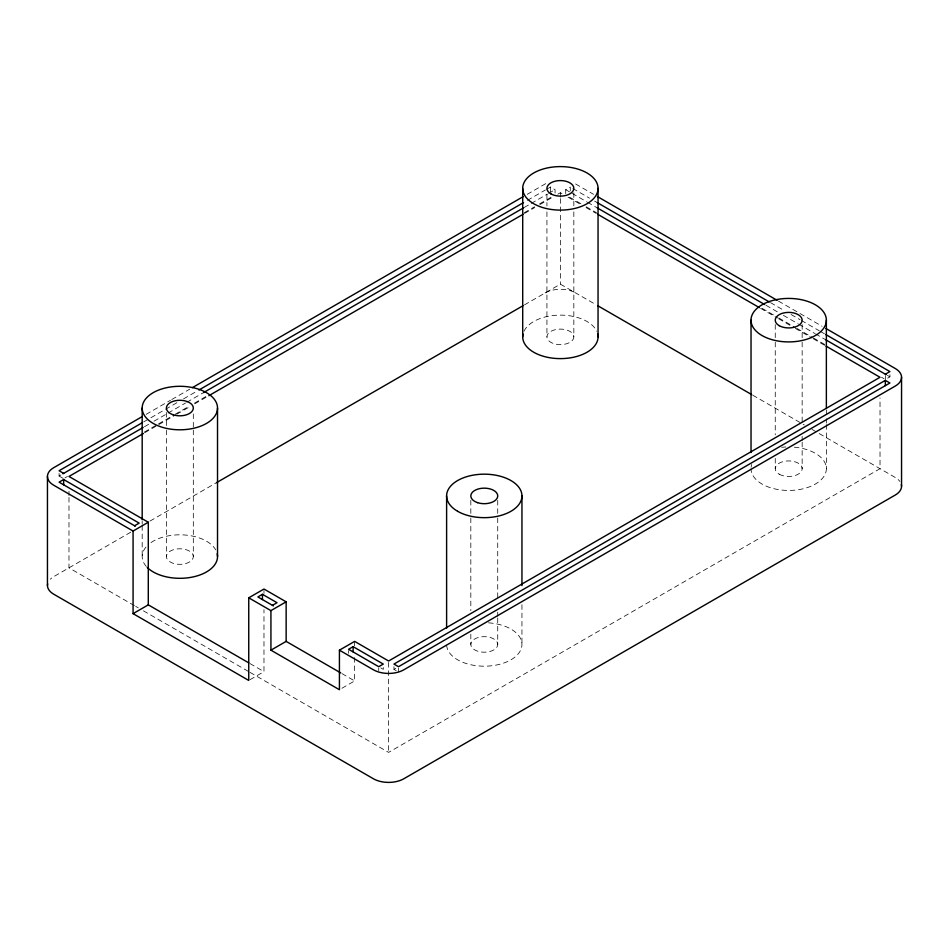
<?xml version="1.0" encoding="UTF-8"?>
<svg xmlns="http://www.w3.org/2000/svg" width="949" height="949" viewBox="0 0 949 949"><rect width="100%" height="100%" fill="white"/><g stroke="black" fill="none" stroke-linecap="round" stroke-linejoin="round"><path stroke-width="0.71" stroke-dasharray="4.75 3.56" d="M146.134 414.333L170.512 400.264M171.793 399.517L189.753 389.149M527.205 194.331L545.165 183.964A21.53 12.432 0 0 1 547.276 182.884M143.762 421.854L164.296 410.004M165.577 409.256L178.4 401.854M183.537 398.888L197.653 390.739M527.395 200.369L545.355 190.002M546.636 189.254L550.491 187.036L555.058 189.67L555.058 194.948M59.087 473.385L59.087 476.018L61.649 474.536M144.485 426.718L149.61 423.752M154.023 421.202L167.57 413.384M168.139 413.052L185.541 403.005M186.823 402.269L202.778 393.052M524.263 207.451L530.681 203.738M531.238 203.418L547.359 194.118M548.641 193.371L555.058 189.67M64.935 477.916L67.498 476.434M144.485 431.985L157.309 424.583M158.59 423.835L173.987 414.95M175.268 414.203L189.385 406.065M194.521 403.1L207.345 395.686M524.263 212.718L534.524 206.799M539.661 203.833L551.203 197.167M144.675 432.756L157.51 425.342M158.791 424.606L175.47 414.974M176.751 414.238L189.586 406.824M194.711 403.859L207.546 396.457M524.453 213.489L534.726 207.558M539.851 204.593L552.686 197.19M557.822 194.225L560.385 192.742L562.947 194.225M565.711 193.62L565.711 189.67L570.278 187.036L570.278 192.303L586.968 201.935M130.737 532.199L53.749 576.636A21.53 12.432 0 0 0 50.333 579.21M149.978 521.084L216.526 482.661M524.453 304.878L560.385 284.142L596.328 304.89M250.014 679.698L263.976 671.643L263.976 609.685M341.96 688.25L354.641 680.931L354.641 657.491M887.635 378.165L889.913 376.848L889.913 374.214M393.942 666.708L393.942 669.353L396.516 667.871M249.978 672.355L388.616 752.391L880.02 468.687L880.02 397.928M575.604 183.964L593.576 194.331M778.429 301.058L822.071 326.254M572.84 188.519L589.531 198.151M594.667 201.117L597.229 202.6M770.529 302.648L784.657 310.798M791.075 314.51L800.054 319.694M801.347 320.442L819.319 330.81M820.6 331.557L824.444 333.775M565.711 189.67L569.566 191.888M587.538 202.267L597.229 207.867M765.962 305.281L778.809 312.696M783.376 315.341L798.062 323.811M798.773 324.226L814.752 333.455M815.464 333.858L825.013 339.374M887.351 375.365L889.913 376.848M569.566 197.167L581.12 203.833M586.245 206.799L596.518 212.73M762.118 308.342L777.516 317.227M778.809 317.974L795.487 327.607M796.78 328.342L812.178 337.239M813.459 337.986L825.013 344.653M881.502 377.263L884.065 378.746M568.083 197.19L580.918 204.604M586.055 207.57L596.328 213.501M760.635 308.366L777.326 317.998M778.607 318.734L794.016 327.63M795.298 328.378L811.988 338.01M813.269 338.746L824.823 345.424M752.759 395.199L804.289 424.95M811.988 429.399L895.251 477.466A21.53 12.432 0 0 1 899.913 481.499M59.087 476.018L63.654 478.652L63.654 476.018M393.942 669.353L396.231 670.67M380.774 667.894L383.289 669.353L383.289 666.708M341.96 673.6L354.641 680.931M249.99 663.565L263.976 671.643M134.45 605.652L68.98 567.846L68.98 497.098M135.731 606.387L138.293 607.87M143.429 610.836L248.697 671.607M885.346 375.531L885.346 379.481M826.365 409.861L826.365 417.216M826.365 418.687L826.365 423.1M826.365 424.571L826.365 468.687M802.154 324.582L802.154 340.75M802.154 342.221L802.154 423.1M802.154 436.338L802.154 440.739M802.154 442.21L802.154 468.687M775.25 324.582L775.25 340.75M775.25 342.221L775.25 434.867M775.25 458.391L775.25 468.687M573.837 192.766L573.837 205.992M573.837 211.876L573.837 336.871A13.452 7.77 0 0 1 553.658 343.597A13.452 7.77 0 0 1 553.658 330.145A13.452 7.77 0 0 1 573.837 336.871M560.385 192.742L560.385 197.167M560.385 198.638L560.385 284.142M550.491 187.036L550.491 192.303M546.932 194.237L546.932 205.992M546.932 211.876L546.932 336.871M521.95 604.738L521.95 644.442M497.727 500.337L497.727 516.505M497.727 517.976L497.727 598.855M497.727 612.093L497.727 616.494M497.727 617.965L497.727 644.442A13.452 7.77 0 0 1 477.549 651.168A13.452 7.77 0 0 1 477.549 637.716A13.452 7.77 0 0 1 497.727 644.442M470.823 500.337L470.823 516.505M470.823 517.976L470.823 610.622M470.823 634.146L470.823 644.442M398.509 668.025L398.509 671.987M388.616 662.473L388.616 752.391M378.722 668.025L378.722 670.67M354.641 641.382L354.641 645.783M348.556 650.611L348.556 653.244M263.976 590.515L263.976 593.457M193.311 413.93L193.311 428.628M193.311 430.099L193.311 556.565A13.452 7.77 0 0 1 173.133 563.291A13.452 7.77 0 0 1 173.133 549.839A13.452 7.77 0 0 1 193.311 556.565M166.407 412.459L166.407 428.628M166.407 430.099L166.407 556.565M142.184 521.274L142.184 524.216M142.184 525.687L142.184 556.565M68.98 491.202L68.98 495.615M488.486 622.829A37.675 21.744 0 0 1 521.843 646.067A37.675 21.744 0 0 1 482.875 666.174A37.675 21.744 0 0 1 446.611 644.442M146.3 566.434A37.675 21.744 0 0 1 147.237 545.687M151.01 542.579A37.675 21.744 0 0 1 187.06 535.212A37.675 21.744 0 0 1 215.684 549.851M524.002 331.237A37.675 21.744 0 0 1 560.385 315.115A37.675 21.744 0 0 1 596.767 331.237M794.313 447.181A37.675 21.744 0 0 1 826.176 470.846A37.675 21.744 0 0 1 786.816 490.408A37.675 21.744 0 0 1 751.027 468.687M751.11 467.264A37.675 21.744 0 0 1 751.75 464.429M781.679 447.311A37.675 21.744 0 0 1 785.891 446.991M545.165 292.933A21.53 12.432 0 0 1 575.604 292.933M779.188 474.18A13.452 7.77 0 0 0 801.691 470.692A13.452 7.77 0 0 0 785.214 461.178A13.452 7.77 0 0 0 779.188 474.18"/><path stroke-width="1.42" d="M142.291 416.552L53.749 467.667A21.53 12.432 0 0 0 53.749 485.247L133.074 531.037L148.293 522.247L148.293 604.857L248.721 662.841M192.327 387.667L523.35 196.55M142.48 422.59L59.087 470.74L63.654 473.385M198.934 390.003L523.54 202.588M62.931 473.8L143.192 427.453M203.501 392.637L523.54 207.867M134.592 525.77L139.159 523.124L63.654 479.53L59.087 482.163L135.316 526.185M143.394 433.491L68.98 476.457L148.293 522.247M208.827 395.709L523.172 214.225M216.526 482.661L523.172 305.625M133.074 531.037L133.074 613.647L148.293 604.857M133.074 613.647L248.745 680.433L248.745 597.823L263.976 589.032L286.147 601.832L286.147 641.382L340.691 672.877M272.446 605.355L277.013 602.722L262.446 594.311L257.879 596.945L273.371 605.889M248.745 597.823L270.928 610.622L286.147 601.832M270.928 610.622L270.928 650.172L286.147 641.382M270.928 650.172L339.422 689.721L339.422 650.172L354.641 641.382L388.616 661.002L880.02 377.287L826.105 346.16M353.111 646.66L348.556 649.294L378.722 666.708L383.289 664.075L353.111 646.66L353.111 651.927M885.346 374.214L889.913 371.581L825.737 334.522M885.346 380.359L393.942 664.075L398.509 666.708L889.913 383.005L885.346 380.359L885.346 385.638M597.431 196.562L777.148 300.311M825.927 328.484L895.251 368.497A21.53 12.432 0 0 1 895.251 386.077L403.835 669.792A21.53 12.432 0 0 1 373.396 669.792L339.422 650.172M597.229 202.6L769.248 301.912M597.229 207.867L764.68 304.546M825.737 339.789L886.069 374.63M597.609 214.237L759.354 307.618M597.609 305.637L751.655 394.57M901.55 377.287L901.55 486.256M826.365 320.169A37.675 21.744 0 0 1 769.864 339.007A37.675 21.744 0 0 1 769.864 301.331A37.675 21.744 0 0 1 826.365 320.169L826.365 408.39M751.027 320.169L751.027 452.507M598.048 188.353A37.675 21.744 0 0 1 541.547 207.19A37.675 21.744 0 0 1 541.547 169.515A37.675 21.744 0 0 1 598.048 188.353L598.048 336.871M522.709 188.353L522.709 336.871M521.95 495.924L521.95 585.616M446.611 495.924L446.611 628.262M262.446 594.311L262.446 599.578M217.523 408.046A37.675 21.744 0 0 1 161.022 426.884A37.675 21.744 0 0 1 161.022 389.209A37.675 21.744 0 0 1 217.523 408.046L217.523 556.565M142.184 408.046L142.184 519.803M63.654 479.53L63.654 484.809M47.45 476.457L47.45 585.426M217.202 553.718A37.675 21.744 0 0 1 191.971 577.158A37.675 21.744 0 0 1 147.237 567.431M597.728 334.024A37.675 21.744 0 0 1 560.385 358.615A37.675 21.744 0 0 1 523.029 334.024M901.36 484.642A21.53 12.432 0 0 1 895.251 495.046L403.835 778.761A21.53 12.432 0 0 1 373.396 778.761L53.749 594.216A21.53 12.432 0 0 1 47.64 583.801M550.871 193.845A13.452 7.77 0 0 0 573.374 190.358A13.452 7.77 0 0 0 556.897 180.844A13.452 7.77 0 0 0 550.871 193.845M779.188 325.661A13.452 7.77 0 0 0 801.691 322.174A13.452 7.77 0 0 0 785.214 312.66A13.452 7.77 0 0 0 779.188 325.661M457.643 511.297A37.675 21.744 0 0 0 520.669 501.547A37.675 21.744 0 0 0 474.524 474.915A37.675 21.744 0 0 0 457.643 511.297M477.549 502.65A13.452 7.77 0 0 0 497.727 495.924A13.452 7.77 0 0 0 477.549 489.198A13.452 7.77 0 0 0 477.549 502.65M173.133 414.772A13.452 7.77 0 0 0 193.311 408.046A13.452 7.77 0 0 0 173.133 401.32A13.452 7.77 0 0 0 173.133 414.772"/></g></svg>
